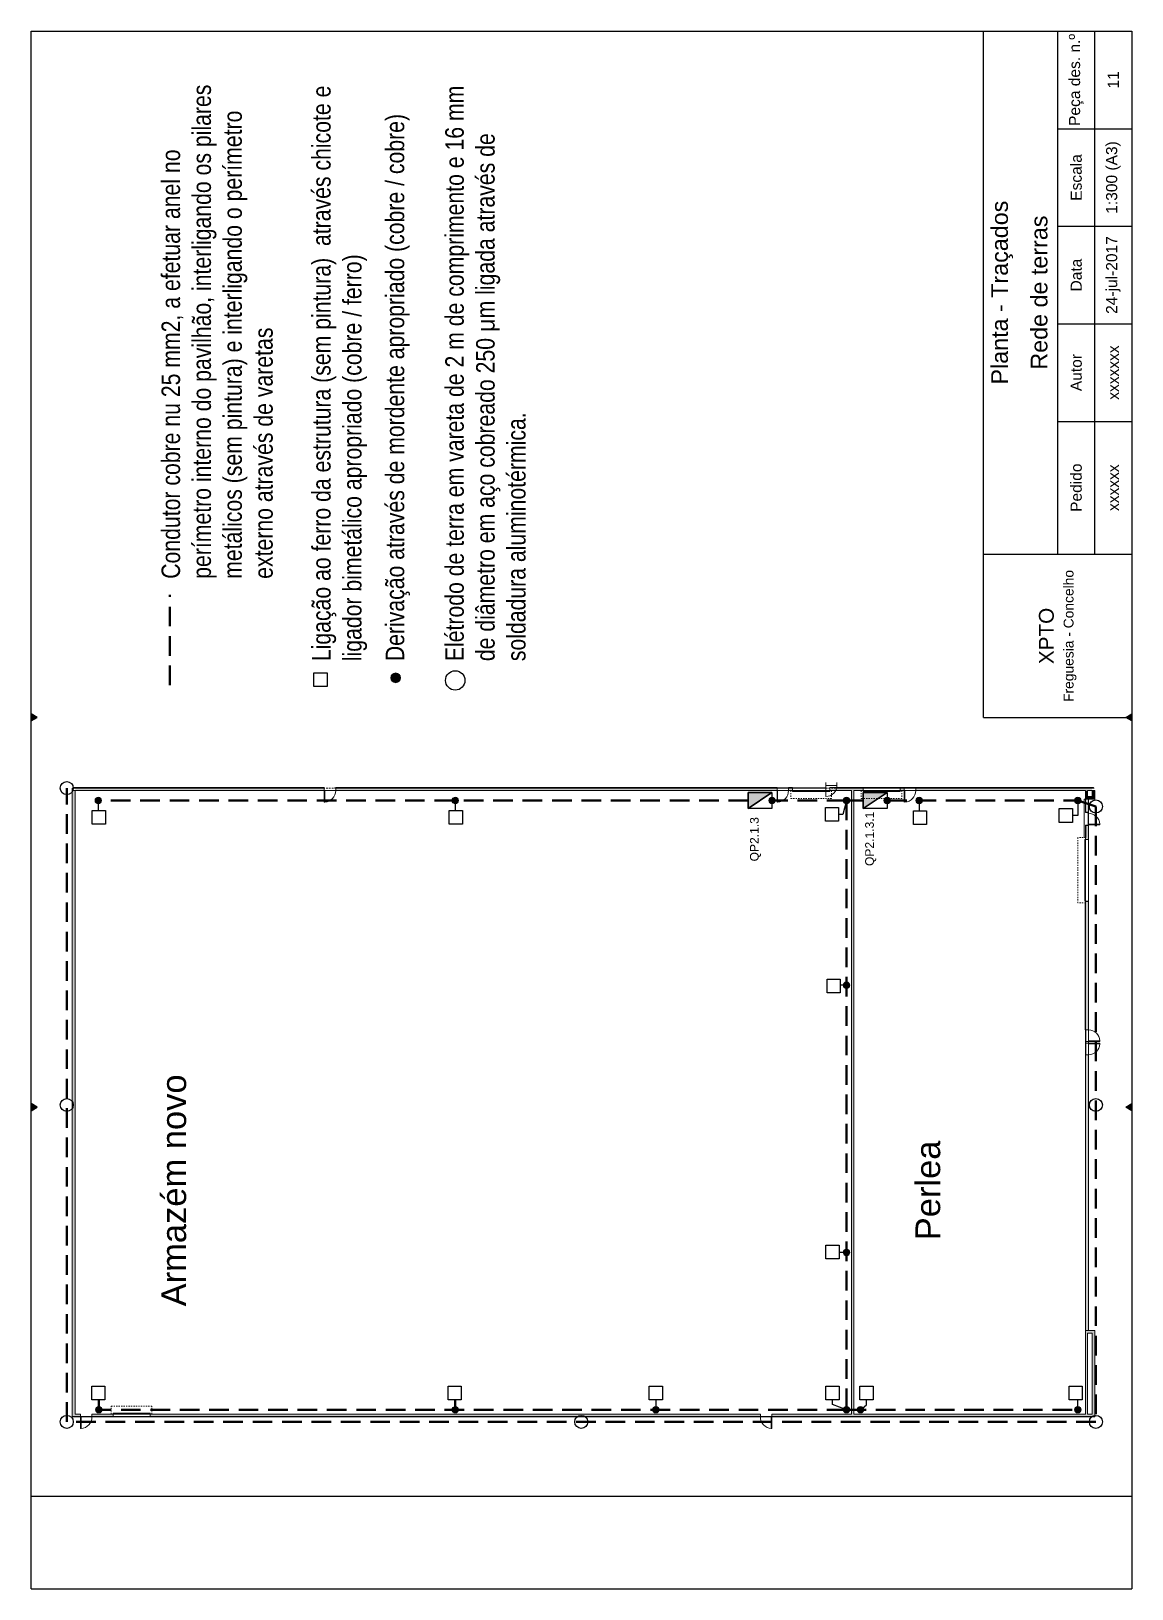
# Model space of a CAD drawing. Header units: millimetres. Extents: x -32 to 1412, y -324 to 2887.
# Drawn here: x 1322.9 to 1412, y 1829 to 1955.2 of the extents above; entities that cross this region are included whole.
import ezdxf

# ---------------------------------------------------------------- set-up
doc = ezdxf.new("R2010")
doc.units = ezdxf.units.MM
doc.header["$LTSCALE"] = 0.5
for name, pattern in [('HIDDEN', [9.525, 6.35, -3.175]), ('HIDDEN2', [4.7625, 3.175, -1.5875]), ('Tracejado - 0_53_0_53', [0.00106, 0.00053, -0.00053])]:
    doc.linetypes.add(name, pattern=pattern)
doc.layers.get('0').update_dxf_attribs({"linetype": 'CONTINUOUS'})
for name, color, linetype, lineweight in [('Arq_Janelas_C', 7, 'CONTINUOUS', 9), ('Arq_Paredes', 7, 'CONTINUOUS', 5), ('Arq_Paredes_C', 7, 'CONTINUOUS', 9), ('Arq_pavimentos', 7, 'CONTINUOUS', 5), ('Arq_Portas', 7, 'CONTINUOUS', 5), ('Arq_Portas Folhas C', 7, 'CONTINUOUS', 9), ('arquitetura', 252, 'CONTINUOUS', 5), ('ESQUEMA', 3, 'CONTINUOUS', 0), ('quadros eletricos', 3, 'CONTINUOUS', 30)]:
    doc.layers.add(name, color=color, linetype=linetype, lineweight=lineweight)
doc.layers.add('ESQUADRIA', color=7, linetype='CONTINUOUS')
doc.styles.add('Arial nw', font='ARIALN.TTF')
doc.styles.add('ITED_3', font='romans.shx', dxfattribs={"width": 0.9, "height": 0.1})

msp = doc.modelspace()

# ---------------------------------------------------------------- hatches: boundary and pattern name
for points in [[(1323.428, 1899.585), (1322.929, 1899.873), (1322.929, 1899.297)], [(1411.542, 1899.585), (1412.041, 1899.873), (1412.041, 1899.297)], [(1323.428, 1868.02), (1322.929, 1868.308), (1322.929, 1867.732)], [(1411.542, 1868.02), (1412.041, 1868.308), (1412.041, 1867.732)]]:
    msp.add_hatch(color=7).paths.add_polyline_path(points)
at = {"layer": 'Arq_Paredes'}
for points in [[(1326.482, 1893.66), (1326.256, 1893.66), (1326.256, 1842.938), (1326.482, 1842.938), (1326.482, 1893.02)], [(1332.532, 1893.86), (1326.496, 1893.86), (1326.496, 1893.66), (1332.532, 1893.66)], [(1389.542, 1893.66), (1389.342, 1893.66), (1389.342, 1843.164), (1389.542, 1843.164), (1389.542, 1877.728)], [(1408.451, 1893.66), (1408.301, 1893.66), (1408.301, 1893.187), (1408.451, 1893.187)], [(1409.056, 1892.961), (1409.056, 1893.66), (1408.83, 1893.66), (1408.83, 1892.961)], [(1408.83, 1892.961), (1408.83, 1893.187), (1408.301, 1893.187), (1408.301, 1892.961), (1408.527, 1892.961)], [(1408.451, 1849.713), (1408.301, 1849.713), (1408.301, 1843.164), (1408.451, 1843.164)], [(1409.056, 1842.938), (1409.056, 1849.939), (1408.83, 1849.939), (1408.83, 1842.938)]]:
    msp.add_hatch(color=252, dxfattribs=at).paths.add_polyline_path(points, flags=0)
h = msp.add_hatch(color=252, dxfattribs=at)
h.paths.add_polyline_path([(1408.816, 1893.66), (1408.816, 1893.9), (1394.546, 1893.9), (1394.546, 1893.66), (1408.451, 1893.66)], flags=0)
h.paths.add_polyline_path([(1393.616, 1893.66), (1393.616, 1893.9), (1393.281, 1893.9), (1393.281, 1893.66)], flags=0)
h.paths.add_polyline_path([(1390.281, 1893.9), (1387.581, 1893.9), (1387.581, 1893.66), (1390.281, 1893.66)], flags=0)
h.paths.add_polyline_path([(1384.581, 1893.66), (1384.581, 1893.9), (1384.246, 1893.9), (1384.246, 1893.66)], flags=0)
h.paths.add_polyline_path([(1383.316, 1893.9), (1347.587, 1893.9), (1347.587, 1893.66), (1383.316, 1893.66)], flags=0)
h.paths.add_polyline_path([(1346.657, 1893.9), (1332.532, 1893.9), (1332.532, 1893.66), (1346.657, 1893.66)], flags=0)
h = msp.add_hatch(color=252, dxfattribs=at)
h.dxf.hatch_style = 1
h.paths.add_polyline_path([(1408.301, 1892.961), (1408.301, 1891.909), (1408.527, 1891.909), (1408.527, 1892.961)])
h.paths.add_polyline_path([(1408.301, 1872.271), (1408.301, 1849.939), (1408.527, 1849.939), (1408.527, 1872.271)])
h.paths.add_polyline_path([(1408.301, 1884.709), (1408.301, 1884.559), (1408.301, 1874.274), (1408.527, 1874.274), (1408.527, 1884.709)])
h.paths.add_polyline_path([(1408.301, 1890.834), (1408.301, 1889.859), (1408.301, 1889.709), (1408.527, 1889.709), (1408.527, 1890.834)])
h.paths.add_polyline_path([(1408.83, 1849.939), (1408.301, 1849.939), (1408.301, 1849.713), (1408.83, 1849.713)])
h = msp.add_hatch(color=252, dxfattribs=at)
h.paths.add_polyline_path([(1408.83, 1843.164), (1382.901, 1843.164), (1382.901, 1842.938), (1408.83, 1842.938)], flags=0)
h.paths.add_polyline_path([(1381.971, 1842.938), (1381.971, 1843.164), (1332.561, 1843.164), (1332.561, 1842.938), (1379.739, 1842.938)], flags=0)
h.paths.add_polyline_path([(1329.561, 1843.164), (1327.852, 1843.164), (1327.852, 1842.938), (1329.561, 1842.938)], flags=0)
h.paths.add_polyline_path([(1326.922, 1842.938), (1326.922, 1843.164), (1326.482, 1843.164), (1326.482, 1842.938)], flags=0)
at = {"layer": 'ESQUEMA', "ltscale": 10}
h = msp.add_hatch(color=256, dxfattribs=at)
edge = h.paths.add_edge_path()
edge.add_arc((1352.44, 1902.793), 0.394, 0, 360)
h = msp.add_hatch(color=256, dxfattribs=at)
edge = h.paths.add_edge_path()
edge.add_arc((1328.365, 1892.859), 0.263, 0, 360)
h = msp.add_hatch(color=256, dxfattribs=at)
edge = h.paths.add_edge_path()
edge.add_arc((1357.266, 1892.859), 0.263, 0, 360)
h = msp.add_hatch(color=256, dxfattribs=at)
edge = h.paths.add_edge_path()
edge.add_arc((1382.908, 1892.859), 0.263, 0, 360)
h = msp.add_hatch(color=256, dxfattribs=at)
edge = h.paths.add_edge_path()
edge.add_arc((1388.943, 1892.859), 0.263, 0, 360)
h = msp.add_hatch(color=256, dxfattribs=at)
edge = h.paths.add_edge_path()
edge.add_arc((1392.232, 1892.859), 0.263, 0, 360)
h = msp.add_hatch(color=256, dxfattribs=at)
edge = h.paths.add_edge_path()
edge.add_arc((1394.829, 1892.859), 0.263, 0, 360)
h = msp.add_hatch(color=256, dxfattribs=at)
edge = h.paths.add_edge_path()
edge.add_arc((1407.664, 1892.859), 0.263, 0, 360)
h = msp.add_hatch(color=256, dxfattribs=at)
edge = h.paths.add_edge_path()
edge.add_arc((1388.943, 1877.892), 0.263, 0, 360)
h = msp.add_hatch(color=256, dxfattribs=at)
edge = h.paths.add_edge_path()
edge.add_arc((1388.943, 1856.263), 0.263, 0, 360)
h = msp.add_hatch(color=256, dxfattribs=at)
edge = h.paths.add_edge_path()
edge.add_arc((1328.41, 1843.525), 0.263, 0, 360)
h = msp.add_hatch(color=256, dxfattribs=at)
edge = h.paths.add_edge_path()
edge.add_arc((1357.266, 1843.525), 0.263, 0, 360)
h = msp.add_hatch(color=256, dxfattribs=at)
edge = h.paths.add_edge_path()
edge.add_arc((1373.503, 1843.525), 0.263, 0, 360)
h = msp.add_hatch(color=256, dxfattribs=at)
edge = h.paths.add_edge_path()
edge.add_arc((1388.943, 1843.525), 0.263, 0, 360)
h = msp.add_hatch(color=256, dxfattribs=at)
edge = h.paths.add_edge_path()
edge.add_arc((1390.072, 1843.525), 0.263, 0, 360)
h = msp.add_hatch(color=256, dxfattribs=at)
edge = h.paths.add_edge_path()
edge.add_arc((1407.664, 1843.525), 0.263, 0, 360)
at = {"layer": 'quadros eletricos'}
for points in [[(1380.978, 1892.205), (1382.908, 1893.512), (1380.978, 1893.512)], [(1390.302, 1892.205), (1392.232, 1893.512), (1390.302, 1893.512)]]:
    msp.add_hatch(color=256, dxfattribs=at).paths.add_polyline_path(points)

# ---------------------------------------------------------------- linework, layer by layer
for p, q in [((1400.04, 1899.585), (1412.041, 1899.585)), ((1412.041, 1892.084), (1412.041, 1829.015))]:
    msp.add_line(p, q)
at = {"color": 252}
for p, q in [((1408.301, 1890.834), (1408.301, 1889.859)), ((1408.301, 1884.709), (1408.527, 1884.709)), ((1408.301, 1874.274), (1408.301, 1884.559)), ((1408.301, 1874.274), (1408.301, 1872.271))]:
    msp.add_line(p, q, dxfattribs=at)
at = {"color": 7}
for points in [[(1323.428, 1899.585), (1322.929, 1899.873), (1322.929, 1899.297)], [(1411.542, 1899.585), (1412.041, 1899.873), (1412.041, 1899.297)], [(1323.428, 1868.02), (1322.929, 1868.308), (1322.929, 1867.732)], [(1411.542, 1868.02), (1412.041, 1868.308), (1412.041, 1867.732)]]:
    msp.add_lwpolyline(points, close=True, dxfattribs=at)
at = {"layer": 'Arq_Janelas_C', "color": 252}
for p, q in [((1408.301, 1891.909), (1408.301, 1891.877)), ((1408.473, 1891.877), (1408.301, 1891.877)), ((1408.527, 1891.89), (1408.473, 1891.89)), ((1408.473, 1891.89), (1408.473, 1891.846)), ((1408.517, 1891.846), (1408.473, 1891.846)), ((1408.495, 1891.846), (1408.495, 1890.897)), ((1408.517, 1891.89), (1408.517, 1891.846)), ((1408.527, 1891.909), (1408.527, 1891.89)), ((1408.473, 1890.866), (1408.301, 1890.866)), ((1408.301, 1890.834), (1408.301, 1890.866)), ((1408.473, 1890.897), (1408.473, 1890.853)), ((1408.517, 1890.897), (1408.473, 1890.897)), ((1408.527, 1890.853), (1408.473, 1890.853)), ((1408.517, 1890.853), (1408.517, 1890.897)), ((1408.527, 1890.835), (1408.527, 1890.853))]:
    msp.add_line(p, q, dxfattribs=at)
at = {"layer": 'Arq_Paredes_C', "color": 252}
for p, q in [((1326.256, 1893.66), (1346.657, 1893.66)), ((1326.482, 1843.164), (1326.482, 1893.66)), ((1332.532, 1893.86), (1326.496, 1893.86)), ((1346.657, 1893.9), (1332.732, 1893.9)), ((1346.657, 1893.66), (1346.657, 1893.9)), ((1383.316, 1893.9), (1347.587, 1893.9)), ((1347.587, 1893.9), (1347.587, 1893.66)), ((1347.587, 1893.66), (1383.316, 1893.66)), ((1383.316, 1893.66), (1383.316, 1893.9)), ((1384.581, 1893.9), (1384.246, 1893.9)), ((1384.246, 1893.9), (1384.246, 1893.66)), ((1384.246, 1893.66), (1384.581, 1893.66)), ((1384.581, 1893.66), (1384.581, 1893.9)), ((1390.281, 1893.9), (1387.581, 1893.9)), ((1387.581, 1893.9), (1387.581, 1893.66)), ((1387.581, 1893.66), (1389.342, 1893.66)), ((1389.342, 1893.66), (1389.342, 1843.164)), ((1389.542, 1893.66), (1390.281, 1893.66)), ((1389.542, 1843.164), (1389.542, 1893.66)), ((1390.281, 1893.66), (1390.281, 1893.9)), ((1393.616, 1893.9), (1393.281, 1893.9)), ((1393.281, 1893.9), (1393.281, 1893.66)), ((1393.281, 1893.66), (1393.616, 1893.66)), ((1393.616, 1893.66), (1393.616, 1893.9)), ((1408.816, 1893.9), (1394.546, 1893.9)), ((1394.546, 1893.9), (1394.546, 1893.66)), ((1394.546, 1893.66), (1408.301, 1893.66)), ((1408.301, 1893.66), (1408.301, 1891.909)), ((1408.451, 1893.66), (1409.056, 1893.66)), ((1408.451, 1893.187), (1408.451, 1893.66)), ((1409.056, 1893.66), (1408.83, 1893.66)), ((1408.83, 1893.66), (1408.83, 1893.187)), ((1409.056, 1892.961), (1409.056, 1893.66)), ((1408.83, 1893.187), (1408.451, 1893.187)), ((1408.527, 1892.961), (1409.056, 1892.961)), ((1408.527, 1891.909), (1408.527, 1892.961)), ((1408.301, 1891.909), (1408.527, 1891.909)), ((1408.527, 1890.834), (1408.301, 1890.834)), ((1408.301, 1889.709), (1408.527, 1889.709)), ((1408.527, 1874.274), (1408.527, 1890.834)), ((1408.301, 1874.274), (1408.527, 1874.274)), ((1408.527, 1873.344), (1408.301, 1873.344)), ((1408.301, 1873.344), (1408.301, 1873.201)), ((1408.527, 1873.201), (1408.527, 1873.344)), ((1408.301, 1873.201), (1408.527, 1873.201)), ((1408.527, 1872.271), (1408.301, 1872.271)), ((1408.301, 1872.271), (1408.301, 1849.939)), ((1408.527, 1849.939), (1408.527, 1872.271)), ((1408.301, 1849.939), (1408.301, 1843.164)), ((1409.056, 1849.939), (1408.301, 1849.939)), ((1408.451, 1849.713), (1408.83, 1849.713)), ((1408.451, 1843.164), (1408.451, 1849.713)), ((1408.83, 1849.713), (1408.83, 1843.164)), ((1409.056, 1842.938), (1409.056, 1849.939)), ((1326.922, 1843.164), (1326.482, 1843.164)), ((1326.922, 1842.938), (1326.922, 1843.164)), ((1329.561, 1843.164), (1327.852, 1843.164)), ((1327.852, 1843.164), (1327.852, 1842.938)), ((1329.561, 1842.938), (1329.561, 1843.164)), ((1381.971, 1843.164), (1332.561, 1843.164)), ((1332.561, 1843.164), (1332.561, 1842.938)), ((1381.971, 1842.938), (1381.971, 1843.164)), ((1389.342, 1843.164), (1382.901, 1843.164)), ((1382.901, 1843.164), (1382.901, 1842.938)), ((1408.301, 1843.164), (1389.542, 1843.164)), ((1408.83, 1843.164), (1408.451, 1843.164)), ((1326.256, 1843.02), (1326.256, 1842.938)), ((1326.256, 1842.938), (1326.922, 1842.938)), ((1327.852, 1842.938), (1329.561, 1842.938)), ((1332.561, 1842.938), (1381.971, 1842.938)), ((1382.901, 1842.938), (1409.056, 1842.938))]:
    msp.add_line(p, q, dxfattribs=at)
at = {"layer": 'Arq_pavimentos', "color": 252}
for p, q in [((1347.587, 1893.66), (1346.657, 1893.66)), ((1384.246, 1893.66), (1383.316, 1893.66)), ((1394.546, 1893.66), (1393.616, 1893.66)), ((1408.527, 1892.961), (1408.182, 1892.961)), ((1408.182, 1892.961), (1408.182, 1889.859)), ((1409.056, 1892.961), (1408.527, 1892.961)), ((1408.517, 1890.897), (1408.517, 1891.827)), ((1408.527, 1890.834), (1408.527, 1891.909)), ((1408.527, 1884.709), (1408.527, 1889.709)), ((1408.527, 1873.344), (1408.527, 1874.274)), ((1408.527, 1872.271), (1408.527, 1873.201)), ((1327.852, 1842.938), (1326.922, 1842.938)), ((1326.922, 1842.938), (1327.852, 1842.938)), ((1332.561, 1842.938), (1329.561, 1842.938)), ((1329.561, 1842.938), (1332.561, 1842.938)), ((1382.901, 1842.939), (1381.971, 1842.939)), ((1381.971, 1842.938), (1382.901, 1842.938))]:
    msp.add_line(p, q, dxfattribs=at)
at = {"layer": 'Arq_Portas', "color": 252, "linetype": 'Tracejado - 0_53_0_53'}
for p, q in [((1384.431, 1893.66), (1387.731, 1893.66)), ((1384.431, 1893.66), (1384.431, 1893.026)), ((1387.731, 1893.66), (1387.731, 1893.026)), ((1390.131, 1893.66), (1393.431, 1893.66)), ((1390.131, 1893.66), (1390.131, 1893.026)), ((1393.431, 1893.66), (1393.431, 1893.026)), ((1384.431, 1893.026), (1387.731, 1893.026)), ((1390.131, 1893.026), (1393.431, 1893.026)), ((1407.666, 1889.859), (1407.666, 1884.559)), ((1408.301, 1889.859), (1407.666, 1889.859)), ((1408.301, 1889.859), (1408.301, 1884.559)), ((1408.301, 1884.559), (1407.666, 1884.559)), ((1329.411, 1843.799), (1332.711, 1843.799)), ((1329.411, 1843.164), (1329.411, 1843.799)), ((1329.411, 1843.164), (1332.711, 1843.164)), ((1332.711, 1843.164), (1332.711, 1843.799))]:
    msp.add_line(p, q, dxfattribs=at)
at = {"layer": 'Arq_Portas', "color": 252}
for centre, start, end in [((1346.657, 1893.66), 273.0763, 0), ((1383.316, 1893.66), 273.0763, 0), ((1393.616, 1893.66), 273.0763, 0), ((1408.517, 1890.897), 3.0763, 90), ((1408.527, 1873.344), 3.0763, 90), ((1408.527, 1873.201), 270, 356.9237), ((1326.922, 1842.938), 273.0763, 0), ((1382.901, 1842.938), 180, 266.9237)]:
    msp.add_arc(centre, 0.932, start, end, dxfattribs=at)
at = {"layer": 'Arq_Portas Folhas C', "color": 252}
for p, q in [((1346.657, 1893.66), (1346.657, 1892.73)), ((1346.657, 1893.66), (1346.707, 1893.66)), ((1346.707, 1893.66), (1346.707, 1892.73)), ((1383.316, 1893.66), (1383.316, 1892.73)), ((1383.316, 1893.66), (1383.366, 1893.66)), ((1383.366, 1893.66), (1383.366, 1892.73)), ((1387.581, 1893.66), (1384.581, 1893.66)), ((1384.581, 1893.66), (1384.581, 1893.584)), ((1384.581, 1893.584), (1387.581, 1893.584)), ((1387.581, 1893.584), (1387.581, 1893.66)), ((1393.281, 1893.66), (1390.281, 1893.66)), ((1390.281, 1893.66), (1390.281, 1893.584)), ((1390.281, 1893.584), (1393.281, 1893.584)), ((1393.281, 1893.584), (1393.281, 1893.66)), ((1393.616, 1893.66), (1393.616, 1892.73)), ((1393.616, 1893.66), (1393.666, 1893.66)), ((1393.666, 1893.66), (1393.666, 1892.73)), ((1346.657, 1892.73), (1346.707, 1892.73)), ((1383.316, 1892.73), (1383.366, 1892.73)), ((1408.301, 1889.709), (1408.225, 1889.709)), ((1408.225, 1889.709), (1408.225, 1884.709)), ((1408.301, 1884.709), (1408.301, 1889.709)), ((1408.517, 1890.947), (1409.447, 1890.947)), ((1408.517, 1890.897), (1408.517, 1890.947)), ((1408.517, 1890.897), (1409.447, 1890.897)), ((1409.447, 1890.897), (1409.447, 1890.947)), ((1408.225, 1884.709), (1408.301, 1884.709)), ((1408.527, 1873.394), (1409.457, 1873.394)), ((1408.527, 1873.344), (1408.527, 1873.394)), ((1408.527, 1873.344), (1409.457, 1873.344)), ((1409.457, 1873.344), (1409.457, 1873.394)), ((1408.527, 1873.201), (1409.457, 1873.201)), ((1408.527, 1873.201), (1408.527, 1873.151)), ((1408.527, 1873.151), (1409.457, 1873.151)), ((1409.457, 1873.201), (1409.457, 1873.151)), ((1329.561, 1843.24), (1332.561, 1843.24)), ((1329.561, 1843.164), (1329.561, 1843.24)), ((1332.561, 1843.164), (1329.561, 1843.164)), ((1332.561, 1843.24), (1332.561, 1843.164)), ((1326.922, 1842.938), (1326.922, 1842.008)), ((1326.922, 1842.938), (1326.972, 1842.938)), ((1326.922, 1842.008), (1326.972, 1842.008)), ((1326.972, 1842.938), (1326.972, 1842.008)), ((1382.851, 1842.938), (1382.851, 1842.008)), ((1382.901, 1842.938), (1382.851, 1842.938)), ((1382.901, 1842.008), (1382.851, 1842.008)), ((1382.901, 1842.938), (1382.901, 1842.008))]:
    msp.add_line(p, q, dxfattribs=at)
at = {"layer": 'arquitetura', "color": 252}
for p, q in [((1326.261, 1893.86), (1346.586, 1893.86)), ((1326.261, 1893.86), (1326.261, 1842.96)), ((1326.291, 1893.89), (1346.586, 1893.89)), ((1326.321, 1893.92), (1346.586, 1893.92)), ((1347.486, 1893.89), (1387.266, 1893.89)), ((1347.486, 1893.86), (1387.266, 1893.86)), ((1387.266, 1894.32), (1387.266, 1893.178)), ((1388.166, 1894.078), (1387.266, 1894.078)), ((1388.166, 1894.32), (1388.166, 1893.86)), ((1388.166, 1893.92), (1408.931, 1893.92)), ((1388.166, 1893.89), (1408.961, 1893.89)), ((1388.166, 1893.86), (1408.991, 1893.86)), ((1326.261, 1842.96), (1408.991, 1842.96))]:
    msp.add_line(p, q, dxfattribs=at)
at = {"layer": 'arquitetura', "color": 252, "linetype": 'HIDDEN', "ltscale": 0.04}
for p, q in [((1346.586, 1893.86), (1347.486, 1893.86)), ((1387.266, 1893.86), (1388.166, 1893.86))]:
    msp.add_line(p, q, dxfattribs=at)
at = {"layer": 'arquitetura', "color": 252}
msp.add_arc((1387.266, 1894.078), 0.9, 270, 0, dxfattribs=at)
at = {"layer": 'ESQUADRIA'}
for p, q in [((1322.929, 1829.015), (1322.929, 1955.163)), ((1322.929, 1955.163), (1412.041, 1955.163)), ((1400.04, 1899.585), (1400.04, 1955.163)), ((1406.04, 1912.819), (1406.04, 1955.163)), ((1409.041, 1912.819), (1409.041, 1955.163)), ((1412.041, 1955.163), (1412.041, 1892.084)), ((1406.04, 1947.263), (1412.041, 1947.263)), ((1406.04, 1939.363), (1412.041, 1939.363)), ((1406.04, 1931.462), (1412.041, 1931.462)), ((1406.04, 1923.562), (1412.041, 1923.562)), ((1406.04, 1912.819), (1406.04, 1923.562)), ((1400.04, 1912.819), (1412.041, 1912.819)), ((1322.929, 1836.516), (1412.041, 1836.516)), ((1322.929, 1829.015), (1412.041, 1829.015))]:
    msp.add_line(p, q, dxfattribs=at)
at = {"layer": 'ESQUEMA', "linetype": 'HIDDEN2', "lineweight": 50}
for p, q in [((1334.153, 1902.205), (1334.153, 1909.511)), ((1328.41, 1843.525), (1328.41, 1844.323)), ((1357.266, 1843.525), (1357.266, 1844.323))]:
    msp.add_line(p, q, dxfattribs=at)
for points in [[(1407.664, 1892.859), (1409.127, 1892.374), (1409.127, 1842.54), (1325.813, 1842.54), (1325.813, 1893.86)], [(1380.978, 1892.859), (1328.365, 1892.859)], [(1388.943, 1892.859), (1382.908, 1892.859)], [(1390.302, 1892.859), (1388.943, 1892.859), (1388.943, 1843.525), (1407.664, 1843.525)], [(1392.232, 1892.859), (1407.664, 1892.859)], [(1388.943, 1843.525), (1328.41, 1843.525)]]:
    msp.add_lwpolyline(points, dxfattribs=at)
at = {"layer": 'ESQUEMA', "ltscale": 10}
for centre, radius in [((1352.44, 1902.793), 0.394), ((1328.365, 1892.859), 0.263), ((1357.266, 1892.859), 0.263), ((1382.908, 1892.859), 0.263), ((1388.943, 1892.859), 0.263), ((1392.232, 1892.859), 0.263), ((1394.829, 1892.859), 0.263), ((1407.664, 1892.859), 0.263), ((1388.943, 1877.892), 0.263), ((1388.943, 1856.263), 0.263), ((1328.41, 1843.525), 0.263), ((1357.266, 1843.525), 0.263), ((1373.503, 1843.525), 0.263), ((1388.943, 1843.525), 0.263), ((1390.072, 1843.525), 0.263), ((1407.664, 1843.525), 0.263)]:
    msp.add_circle(centre, radius, dxfattribs=at)
at = {"layer": 'quadros eletricos'}
for p, q in [((1382.908, 1893.512), (1380.978, 1892.205)), ((1392.232, 1893.512), (1390.302, 1892.205))]:
    msp.add_line(p, q, dxfattribs=at)
at = {"layer": 'quadros eletricos', "ltscale": 10}
for p, q in [((1328.365, 1892.859), (1328.365, 1892.048)), ((1357.266, 1892.859), (1357.266, 1892.048)), ((1394.829, 1892.859), (1394.829, 1892.027)), ((1388.943, 1877.892), (1388.437, 1877.892)), ((1388.943, 1856.263), (1388.34, 1856.263)), ((1373.503, 1844.323), (1373.503, 1843.525)), ((1407.664, 1843.525), (1407.664, 1844.323))]:
    msp.add_line(p, q, dxfattribs=at)
for points in [[(1345.816, 1902.101), (1345.816, 1903.209), (1346.882, 1903.209), (1346.882, 1902.101)], [(1387.227, 1891.172), (1387.227, 1892.28), (1388.293, 1892.28), (1388.293, 1891.172)], [(1327.877, 1890.941), (1327.877, 1892.048), (1328.943, 1892.048), (1328.943, 1890.941)], [(1356.777, 1890.941), (1356.777, 1892.048), (1357.844, 1892.048), (1357.844, 1890.941)], [(1394.356, 1890.919), (1394.356, 1892.027), (1395.423, 1892.027), (1395.423, 1890.919)], [(1406.166, 1891.09), (1406.166, 1892.198), (1407.233, 1892.198), (1407.233, 1891.09)], [(1387.37, 1877.291), (1387.37, 1878.399), (1388.437, 1878.399), (1388.437, 1877.291)], [(1387.274, 1855.734), (1387.274, 1856.842), (1388.34, 1856.842), (1388.34, 1855.734)], [(1327.829, 1844.323), (1327.829, 1845.431), (1328.895, 1845.431), (1328.895, 1844.323)], [(1356.685, 1844.323), (1356.685, 1845.431), (1357.751, 1845.431), (1357.751, 1844.323)], [(1372.97, 1844.323), (1372.97, 1845.431), (1374.037, 1845.431), (1374.037, 1844.323)], [(1387.272, 1844.323), (1387.272, 1845.431), (1388.339, 1845.431), (1388.339, 1844.323)], [(1390.022, 1844.323), (1390.022, 1845.431), (1391.088, 1845.431), (1391.088, 1844.323)], [(1406.957, 1844.323), (1406.957, 1845.431), (1408.024, 1845.431), (1408.024, 1844.323)]]:
    msp.add_lwpolyline(points, close=True, dxfattribs=at)
at = {"layer": 'quadros eletricos'}
for points in [[(1382.908, 1892.205), (1380.978, 1892.205), (1380.978, 1893.512), (1382.908, 1893.512)], [(1392.232, 1892.205), (1390.302, 1892.205), (1390.302, 1893.512), (1392.232, 1893.512)]]:
    msp.add_lwpolyline(points, close=True, dxfattribs=at)
for points in [[(1380.978, 1892.205), (1382.908, 1893.512), (1380.978, 1893.512), (1380.978, 1892.205)], [(1390.302, 1892.205), (1392.232, 1893.512), (1390.302, 1893.512), (1390.302, 1892.205)]]:
    msp.add_lwpolyline(points, dxfattribs=at)
at = {"layer": 'quadros eletricos', "ltscale": 10}
for points in [[(1388.943, 1892.859), (1388.638, 1891.726), (1388.293, 1891.726)], [(1407.664, 1892.859), (1407.664, 1891.644), (1407.233, 1891.644)], [(1388.943, 1843.525), (1387.805, 1843.948), (1387.805, 1844.323)], [(1390.072, 1843.525), (1390.555, 1843.905), (1390.555, 1844.323)]]:
    msp.add_lwpolyline(points, dxfattribs=at)
for centre, radius in [((1357.261, 1902.584), 0.788), ((1325.813, 1893.86), 0.526), ((1409.127, 1892.374), 0.526), ((1325.813, 1868.2), 0.526), ((1409.127, 1868.2), 0.526), ((1325.813, 1842.54), 0.526), ((1367.47, 1842.54), 0.526), ((1409.127, 1842.54), 0.526)]:
    msp.add_circle(centre, radius, dxfattribs=at)

# ---------------------------------------------------------------- texts
at = {"char_height": 2, "attachment_point": 5, "rotation": 90, "style": 'Arial nw'}
for s, insert in [('{\\fArial|b0|i0|c0|p34;Armazém novo}', (1334.487, 1861.283)), ('{\\fArial|b0|i0|c0|p34;Perlea}', (1395.539, 1861.283))]:
    msp.add_mtext_dynamic_manual_height_columns(s, width=29.85448, gutter_width=2, heights=[3.301], dxfattribs=dict(at, insert=insert))
at = {"layer": 'ESQUADRIA', "attachment_point": 5, "rotation": 90, "style": 'ITED_3'}
for s, width, heights, insert, char_height in [('{\\fArial|b0|i0|c0|p34;\\W1;Peça des. n.º}', 8.03284, [0], (1407.541, 1951.213), 0.90012), ('{\\fArial|b0|i0|c0|p34;\\W1;11}', 12.97873, [3.282], (1410.541, 1951.213), 0.90012), ('{\\fArial|b0|i0|c0|p34;\\W1;1:300 (A3)}', 15.21382, [2.511], (1410.541, 1943.313), 0.90012), ('{\\fArial|b0|i0|c0|p34;\\W1;Escala}', 3.38711, [0], (1407.541, 1943.313), 0.90012), ('{\\fArial|b0|i0|c0|p34;\\W1;Planta - Traçados}', 83.62114, [5.133], (1401.54, 1933.991), 1.35019), ('{\\fArial|b0|i0|c0|p34;\\W1;Rede de terras}', 41.46559, [5.133], (1404.54, 1933.991), 1.35019), ('{\\fArial|b0|i0|c0|p34;\\W1;24-jul-2017}', 15.14479, [3.742], (1410.541, 1935.412), 0.90012), ('{\\fArial|b0|i0|c0|p34;\\W1;Data}', 3.38711, [0], (1407.541, 1935.412), 0.90012), ('{\\fArial|b0|i0|c0|p34;\\W1;Autor}', 3.38711, [0], (1407.541, 1927.512), 0.90012), ('{\\fArial|b0|i0|c0|p34;\\W1;xxxxxxx}', 12.95603, [0], (1410.541, 1927.512), 0.90012), ('{\\fArial|b0|i0|c0|p34;\\W1;Pedido}', 3.38711, [0.655], (1407.541, 1918.19), 0.90012), ('{\\fArial|b0|i0|c0|p34;\\W1;xxxxxx}', 18.13399, [0], (1410.541, 1918.19), 0.90012), ('{\\fArial|b0|i0|c0|p34;\\H0.49993x;\\W1;XPTO\\P\\H0.66667x;Freguesia - Concelho}', 25.11269, [13.135], (1406.04, 1906.184), 2.40033)]:
    msp.add_mtext_dynamic_manual_height_columns(s, width=width, gutter_width=0.5, heights=heights, dxfattribs=dict(at, insert=insert, char_height=char_height))
at = {"layer": 'quadros eletricos', "attachment_point": 1, "rotation": 90, "style": 'Arial nw'}
for s, width, heights, insert, char_height in [('Condutor cobre nu 25 mm2, a efetuar anel no perímetro interno do pavilhão, interligando os pilares metálicos (sem pintura) e interligando o perímetro externo através de varetas', 39.9093, [9.178], (1333.483, 1910.813), 1.5), ('Ligação ao ferro da estrutura (sem pintura)  através chicote e ligador bimetálico apropriado (cobre / ferro)', 47.94548, [4.981], (1345.672, 1904.142), 1.5), ('Elétrodo de terra em vareta de 2 m de comprimento e 16 mm de diâmetro em aço cobreado 250 {\\fSymbol|b0|i0|c2|p18;\\H0.95833x;m}m ligada através de soldadura aluminotérmica.', 47.07834, [9.68], (1356.452, 1904.142), 1.5), ('Derivação através de mordente apropriado (cobre / cobre)', 47.76038, [4.981], (1351.631, 1904.142), 1.5), ('{\\fArial|b0|i0|c0|p34;QP2.1.3}', 3.66252, [0.976], (1381.128, 1887.924), 0.7), ('{\\fArial|b0|i0|c0|p34;QP2.1.3.1}', 3.66252, [0.976], (1390.453, 1887.553), 0.7)]:
    msp.add_mtext_dynamic_manual_height_columns(s, width=width, gutter_width=2, heights=heights, dxfattribs=dict(at, insert=insert, char_height=char_height))

doc.saveas('drawing.dxf')
